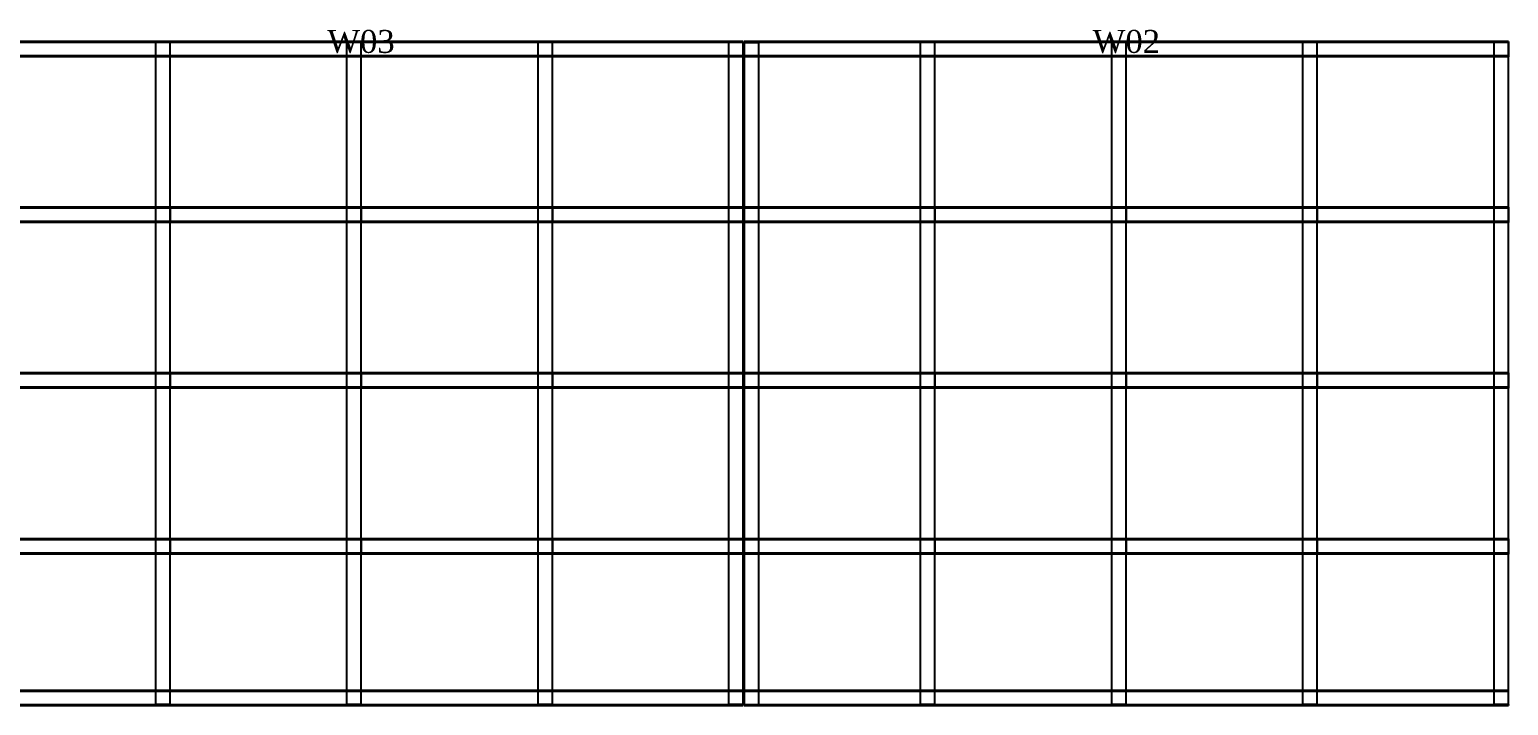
# Model space of a CAD drawing. Extents: x 0 to 11400, y -7633 to 0.
# Drawn here: x 6759 to 11400, y -7633 to -5513 of the extents above; entities that cross this region are included whole.
import ezdxf
from ezdxf.enums import TextEntityAlignment as Align

# ---------------------------------------------------------------- set-up
doc = ezdxf.new("R2010")
doc.units = 0
doc.layers.add('LCAD_Roof', color=3, linetype='Continuous')
doc.layers.add('LCAD_Text', color=6, linetype='Continuous')
doc.styles.add('Style1', font='TIMES.TTF')

msp = doc.modelspace()

# ---------------------------------------------------------------- linework, layer by layer
at = {"layer": 'LCAD_Roof'}
for p, q in [((8998, -5550), (6600, -5550)), ((8998, -5553.197443), (6600, -5553.197443)), ((7200, -5550), (7155, -5550)), ((7155, -7630), (7155, -5550)), ((7200, -5553.197443), (7155, -5553.197443)), ((7155, -7633.197443), (7155, -5553.197443)), ((7200, -5550), (7200, -5553.197443)), ((7200, -7630), (7200, -5550)), ((7200, -7633.197443), (7200, -5553.197443)), ((7800, -5550), (7755, -5550)), ((7755, -7630), (7755, -5550)), ((7800, -5553.197443), (7755, -5553.197443)), ((7755, -7633.197443), (7755, -5553.197443)), ((7800, -5550), (7800, -5553.197443)), ((7800, -7630), (7800, -5550)), ((7800, -7633.197443), (7800, -5553.197443)), ((8400, -5550), (8355, -5550)), ((8355, -7630), (8355, -5550)), ((8400, -5553.197443), (8355, -5553.197443)), ((8355, -7633.197443), (8355, -5553.197443)), ((8400, -5550), (8400, -5553.197443)), ((8400, -7630), (8400, -5550)), ((8400, -7633.197443), (8400, -5553.197443)), ((8998, -5550), (8953, -5550)), ((8953, -7630), (8953, -5550)), ((8998, -5553.197443), (8953, -5553.197443)), ((8953, -7633.197443), (8953, -5553.197443)), ((8998, -5550), (8998, -5553.197443)), ((8998, -5550), (8998, -5594.964043)), ((8998, -5550), (8998, -5553.197443)), ((8998, -7630), (8998, -5550)), ((8998, -5553.197443), (8998, -5598.161486)), ((8998, -7633.197443), (8998, -5553.197443)), ((9002, -5550), (9002, -5553.197443)), ((9002, -5550), (9002, -7630)), ((9002, -5550), (9047, -5550)), ((9002, -5550), (9002, -5553.197443)), ((11400, -5550), (9002, -5550)), ((9002, -5550), (9002, -5594.964043)), ((9002, -5553.197443), (9002, -7633.197443)), ((9002, -5553.197443), (9047, -5553.197443)), ((11400, -5553.197443), (9002, -5553.197443)), ((9002, -5553.197443), (9002, -5598.161486)), ((9047, -5550), (9047, -7630)), ((9047, -5553.197443), (9047, -7633.197443)), ((9600, -5550), (9555, -5550)), ((9555, -7630), (9555, -5550)), ((9600, -5553.197443), (9555, -5553.197443)), ((9555, -7633.197443), (9555, -5553.197443)), ((9600, -5550), (9600, -5553.197443)), ((9600, -7630), (9600, -5550)), ((9600, -7633.197443), (9600, -5553.197443)), ((10200, -5550), (10155, -5550)), ((10155, -7630), (10155, -5550)), ((10200, -5553.197443), (10155, -5553.197443)), ((10155, -7633.197443), (10155, -5553.197443)), ((10200, -5550), (10200, -5553.197443)), ((10200, -7630), (10200, -5550)), ((10200, -7633.197443), (10200, -5553.197443)), ((10800, -5550), (10755, -5550)), ((10755, -7630), (10755, -5550)), ((10800, -5553.197443), (10755, -5553.197443)), ((10755, -7633.197443), (10755, -5553.197443)), ((10800, -5550), (10800, -5553.197443)), ((10800, -7630), (10800, -5550)), ((10800, -7633.197443), (10800, -5553.197443)), ((11400, -5550), (11355, -5550)), ((11355, -7630), (11355, -5550)), ((11400, -5553.197443), (11355, -5553.197443)), ((11355, -7633.197443), (11355, -5553.197443)), ((11400, -5550), (11400, -5553.197443)), ((11400, -7630), (11400, -5550)), ((11400, -5550), (11400, -5553.197443)), ((11400, -5550), (11400, -5594.964043)), ((11400, -7633.197443), (11400, -5553.197443)), ((11400, -5553.197443), (11400, -5598.161486)), ((8998, -5594.964043), (6600, -5594.964043)), ((8998, -5598.161486), (6600, -5598.161486)), ((11400, -5594.964043), (9002, -5594.964043)), ((11400, -5598.161486), (9002, -5598.161486)), ((7200, -6070), (6600, -6070)), ((7200, -6073.197443), (6600, -6073.197443)), ((7200, -6070), (7200, -6073.197443)), ((7200, -6070), (7200, -6114.964043)), ((7200, -6070), (7200, -6073.197443)), ((7800, -6070), (7200, -6070)), ((7200, -6070), (7200, -6114.964043)), ((7200, -6073.197443), (7200, -6118.161486)), ((7800, -6073.197443), (7200, -6073.197443)), ((7200, -6073.197443), (7200, -6118.161486)), ((7800, -6070), (7800, -6073.197443)), ((8400, -6070), (7800, -6070)), ((7800, -6070), (7800, -6114.964043)), ((7800, -6070), (7800, -6073.197443)), ((7800, -6070), (7800, -6114.964043)), ((8400, -6073.197443), (7800, -6073.197443)), ((7800, -6073.197443), (7800, -6118.161486)), ((7800, -6073.197443), (7800, -6118.161486)), ((8400, -6070), (8400, -6073.197443)), ((8998, -6070), (8400, -6070)), ((8400, -6070), (8400, -6114.964043)), ((8400, -6070), (8400, -6073.197443)), ((8400, -6070), (8400, -6114.964043)), ((8998, -6073.197443), (8400, -6073.197443)), ((8400, -6073.197443), (8400, -6118.161486)), ((8400, -6073.197443), (8400, -6118.161486)), ((8998, -6070), (8998, -6073.197443)), ((8998, -6070), (8998, -6114.964043)), ((8998, -6073.197443), (8998, -6118.161486)), ((9002, -6070), (9002, -6073.197443)), ((9600, -6070), (9002, -6070)), ((9002, -6070), (9002, -6114.964043)), ((9600, -6073.197443), (9002, -6073.197443)), ((9002, -6073.197443), (9002, -6118.161486)), ((9600, -6070), (9600, -6073.197443)), ((9600, -6070), (9600, -6114.964043)), ((9600, -6070), (9600, -6073.197443)), ((10200, -6070), (9600, -6070)), ((9600, -6070), (9600, -6114.964043)), ((9600, -6073.197443), (9600, -6118.161486)), ((10200, -6073.197443), (9600, -6073.197443)), ((9600, -6073.197443), (9600, -6118.161486)), ((10200, -6070), (10200, -6073.197443)), ((10800, -6070), (10200, -6070)), ((10200, -6070), (10200, -6114.964043)), ((10200, -6070), (10200, -6073.197443)), ((10200, -6070), (10200, -6114.964043)), ((10800, -6073.197443), (10200, -6073.197443)), ((10200, -6073.197443), (10200, -6118.161486)), ((10200, -6073.197443), (10200, -6118.161486)), ((10800, -6070), (10800, -6073.197443)), ((11400, -6070), (10800, -6070)), ((10800, -6070), (10800, -6114.964043)), ((10800, -6070), (10800, -6073.197443)), ((10800, -6070), (10800, -6114.964043)), ((11400, -6073.197443), (10800, -6073.197443)), ((10800, -6073.197443), (10800, -6118.161486)), ((10800, -6073.197443), (10800, -6118.161486)), ((11400, -6070), (11400, -6073.197443)), ((11400, -6070), (11400, -6114.964043)), ((11400, -6073.197443), (11400, -6118.161486)), ((7200, -6114.964043), (6600, -6114.964043)), ((7200, -6118.161486), (6600, -6118.161486)), ((7800, -6114.964043), (7200, -6114.964043)), ((7800, -6118.161486), (7200, -6118.161486)), ((8400, -6114.964043), (7800, -6114.964043)), ((8400, -6118.161486), (7800, -6118.161486)), ((8998, -6114.964043), (8400, -6114.964043)), ((8998, -6118.161486), (8400, -6118.161486)), ((9600, -6114.964043), (9002, -6114.964043)), ((9600, -6118.161486), (9002, -6118.161486)), ((10200, -6114.964043), (9600, -6114.964043)), ((10200, -6118.161486), (9600, -6118.161486)), ((10800, -6114.964043), (10200, -6114.964043)), ((10800, -6118.161486), (10200, -6118.161486)), ((11400, -6114.964043), (10800, -6114.964043)), ((11400, -6118.161486), (10800, -6118.161486)), ((7200, -6590), (6600, -6590)), ((7200, -6590), (7200, -6593.197443)), ((7200, -6590), (7200, -6634.964043)), ((7200, -6590), (7200, -6593.197443)), ((7800, -6590), (7200, -6590)), ((7200, -6590), (7200, -6634.964043)), ((7800, -6590), (7800, -6593.197443)), ((8400, -6590), (7800, -6590)), ((7800, -6590), (7800, -6634.964043)), ((7800, -6590), (7800, -6593.197443)), ((7800, -6590), (7800, -6634.964043)), ((8400, -6590), (8400, -6593.197443)), ((8998, -6590), (8400, -6590)), ((8400, -6590), (8400, -6634.964043)), ((8400, -6590), (8400, -6593.197443)), ((8400, -6590), (8400, -6634.964043)), ((8998, -6590), (8998, -6593.197443)), ((8998, -6590), (8998, -6634.964043)), ((9002, -6590), (9002, -6593.197443)), ((9600, -6590), (9002, -6590)), ((9002, -6590), (9002, -6634.964043)), ((9600, -6590), (9600, -6593.197443)), ((9600, -6590), (9600, -6634.964043)), ((9600, -6590), (9600, -6593.197443)), ((10200, -6590), (9600, -6590)), ((9600, -6590), (9600, -6634.964043)), ((10200, -6590), (10200, -6593.197443)), ((10800, -6590), (10200, -6590)), ((10200, -6590), (10200, -6634.964043)), ((10200, -6590), (10200, -6593.197443)), ((10200, -6590), (10200, -6634.964043)), ((10800, -6590), (10800, -6593.197443)), ((11400, -6590), (10800, -6590)), ((10800, -6590), (10800, -6634.964043)), ((10800, -6590), (10800, -6593.197443)), ((10800, -6590), (10800, -6634.964043)), ((11400, -6590), (11400, -6593.197443)), ((11400, -6590), (11400, -6634.964043)), ((7200, -6593.197443), (6600, -6593.197443)), ((7200, -6634.964043), (6600, -6634.964043)), ((7200, -6593.197443), (7200, -6638.161486)), ((7800, -6593.197443), (7200, -6593.197443)), ((7200, -6593.197443), (7200, -6638.161486)), ((7800, -6634.964043), (7200, -6634.964043)), ((8400, -6593.197443), (7800, -6593.197443)), ((7800, -6593.197443), (7800, -6638.161486)), ((7800, -6593.197443), (7800, -6638.161486)), ((8400, -6634.964043), (7800, -6634.964043)), ((8998, -6593.197443), (8400, -6593.197443)), ((8400, -6593.197443), (8400, -6638.161486)), ((8400, -6593.197443), (8400, -6638.161486)), ((8998, -6634.964043), (8400, -6634.964043)), ((8998, -6593.197443), (8998, -6638.161486)), ((9600, -6593.197443), (9002, -6593.197443)), ((9002, -6593.197443), (9002, -6638.161486)), ((9600, -6634.964043), (9002, -6634.964043)), ((9600, -6593.197443), (9600, -6638.161486)), ((10200, -6593.197443), (9600, -6593.197443)), ((9600, -6593.197443), (9600, -6638.161486)), ((10200, -6634.964043), (9600, -6634.964043)), ((10800, -6593.197443), (10200, -6593.197443)), ((10200, -6593.197443), (10200, -6638.161486)), ((10200, -6593.197443), (10200, -6638.161486)), ((10800, -6634.964043), (10200, -6634.964043)), ((11400, -6593.197443), (10800, -6593.197443)), ((10800, -6593.197443), (10800, -6638.161486)), ((10800, -6593.197443), (10800, -6638.161486)), ((11400, -6634.964043), (10800, -6634.964043)), ((11400, -6593.197443), (11400, -6638.161486)), ((7200, -6638.161486), (6600, -6638.161486)), ((7800, -6638.161486), (7200, -6638.161486)), ((8400, -6638.161486), (7800, -6638.161486)), ((8998, -6638.161486), (8400, -6638.161486)), ((9600, -6638.161486), (9002, -6638.161486)), ((10200, -6638.161486), (9600, -6638.161486)), ((10800, -6638.161486), (10200, -6638.161486)), ((11400, -6638.161486), (10800, -6638.161486)), ((7200, -7110), (6600, -7110)), ((7200, -7113.197443), (6600, -7113.197443)), ((7200, -7110), (7200, -7113.197443)), ((7200, -7110), (7200, -7154.964043)), ((7200, -7110), (7200, -7113.197443)), ((7800, -7110), (7200, -7110)), ((7200, -7110), (7200, -7154.964043)), ((7200, -7113.197443), (7200, -7158.161486)), ((7800, -7113.197443), (7200, -7113.197443)), ((7200, -7113.197443), (7200, -7158.161486)), ((7800, -7110), (7800, -7113.197443)), ((8400, -7110), (7800, -7110)), ((7800, -7110), (7800, -7154.964043)), ((7800, -7110), (7800, -7113.197443)), ((7800, -7110), (7800, -7154.964043)), ((8400, -7113.197443), (7800, -7113.197443)), ((7800, -7113.197443), (7800, -7158.161486)), ((7800, -7113.197443), (7800, -7158.161486)), ((8400, -7110), (8400, -7113.197443)), ((8998, -7110), (8400, -7110)), ((8400, -7110), (8400, -7154.964043)), ((8400, -7110), (8400, -7113.197443)), ((8400, -7110), (8400, -7154.964043)), ((8998, -7113.197443), (8400, -7113.197443)), ((8400, -7113.197443), (8400, -7158.161486)), ((8400, -7113.197443), (8400, -7158.161486)), ((8998, -7110), (8998, -7113.197443)), ((8998, -7110), (8998, -7154.964043)), ((8998, -7113.197443), (8998, -7158.161486)), ((9002, -7110), (9002, -7113.197443)), ((9600, -7110), (9002, -7110)), ((9002, -7110), (9002, -7154.964043)), ((9600, -7113.197443), (9002, -7113.197443)), ((9002, -7113.197443), (9002, -7158.161486)), ((9600, -7110), (9600, -7113.197443)), ((10200, -7110), (9600, -7110)), ((9600, -7110), (9600, -7154.964043)), ((9600, -7110), (9600, -7113.197443)), ((9600, -7110), (9600, -7154.964043)), ((10200, -7113.197443), (9600, -7113.197443)), ((9600, -7113.197443), (9600, -7158.161486)), ((9600, -7113.197443), (9600, -7158.161486)), ((10200, -7110), (10200, -7113.197443)), ((10800, -7110), (10200, -7110)), ((10200, -7110), (10200, -7154.964043)), ((10200, -7110), (10200, -7113.197443)), ((10200, -7110), (10200, -7154.964043)), ((10800, -7113.197443), (10200, -7113.197443)), ((10200, -7113.197443), (10200, -7158.161486)), ((10200, -7113.197443), (10200, -7158.161486)), ((10800, -7110), (10800, -7113.197443)), ((11400, -7110), (10800, -7110)), ((10800, -7110), (10800, -7154.964043)), ((10800, -7110), (10800, -7113.197443)), ((10800, -7110), (10800, -7154.964043)), ((11400, -7113.197443), (10800, -7113.197443)), ((10800, -7113.197443), (10800, -7158.161486)), ((10800, -7113.197443), (10800, -7158.161486)), ((11400, -7110), (11400, -7113.197443)), ((11400, -7110), (11400, -7154.964043)), ((11400, -7113.197443), (11400, -7158.161486)), ((7200, -7154.964043), (6600, -7154.964043)), ((7200, -7158.161486), (6600, -7158.161486)), ((7800, -7154.964043), (7200, -7154.964043)), ((7800, -7158.161486), (7200, -7158.161486)), ((8400, -7154.964043), (7800, -7154.964043)), ((8400, -7158.161486), (7800, -7158.161486)), ((8998, -7154.964043), (8400, -7154.964043)), ((8998, -7158.161486), (8400, -7158.161486)), ((9600, -7154.964043), (9002, -7154.964043)), ((9600, -7158.161486), (9002, -7158.161486)), ((10200, -7154.964043), (9600, -7154.964043)), ((10200, -7158.161486), (9600, -7158.161486)), ((10800, -7154.964043), (10200, -7154.964043)), ((10800, -7158.161486), (10200, -7158.161486)), ((11400, -7154.964043), (10800, -7154.964043)), ((11400, -7158.161486), (10800, -7158.161486)), ((6600, -7585.035957), (8998, -7585.035957)), ((6600, -7588.2334), (8998, -7588.2334)), ((8998, -7630), (8998, -7585.035957)), ((8998, -7633.197443), (8998, -7588.2334)), ((9002, -7630), (9002, -7585.035957)), ((9002, -7585.035957), (11400, -7585.035957)), ((9002, -7633.197443), (9002, -7588.2334)), ((9002, -7588.2334), (11400, -7588.2334)), ((11400, -7630), (11400, -7585.035957)), ((11400, -7633.197443), (11400, -7588.2334)), ((6600, -7630), (8998, -7630)), ((6600, -7633.197443), (8998, -7633.197443)), ((7200, -7630), (7155, -7630)), ((7200, -7633.197443), (7155, -7633.197443)), ((7200, -7630), (7200, -7633.197443)), ((7800, -7630), (7755, -7630)), ((7800, -7633.197443), (7755, -7633.197443)), ((7800, -7630), (7800, -7633.197443)), ((8400, -7630), (8355, -7630)), ((8400, -7633.197443), (8355, -7633.197443)), ((8400, -7630), (8400, -7633.197443)), ((8998, -7630), (8953, -7630)), ((8998, -7633.197443), (8953, -7633.197443)), ((8998, -7630), (8998, -7633.197443)), ((8998, -7630), (8998, -7633.197443)), ((9002, -7630), (9002, -7633.197443)), ((9002, -7630), (9047, -7630)), ((9002, -7630), (9002, -7633.197443)), ((9002, -7630), (11400, -7630)), ((9002, -7633.197443), (9047, -7633.197443)), ((9002, -7633.197443), (11400, -7633.197443)), ((9600, -7630), (9555, -7630)), ((9600, -7633.197443), (9555, -7633.197443)), ((9600, -7630), (9600, -7633.197443)), ((10200, -7630), (10155, -7630)), ((10200, -7633.197443), (10155, -7633.197443)), ((10200, -7630), (10200, -7633.197443)), ((10800, -7630), (10755, -7630)), ((10800, -7633.197443), (10755, -7633.197443)), ((10800, -7630), (10800, -7633.197443)), ((11400, -7630), (11355, -7630)), ((11400, -7633.197443), (11355, -7633.197443)), ((11400, -7630), (11400, -7633.197443)), ((11400, -7630), (11400, -7633.197443))]:
    msp.add_line(p, q, dxfattribs=at)

# ---------------------------------------------------------------- texts
at = {"layer": 'LCAD_Text', "style": 'Style1'}
for s, p in [('W03', (7799, -5550)), ('W02', (10201, -5550))]:
    msp.add_text(s, height=72, dxfattribs=at).set_placement(p, align=Align.MIDDLE)

doc.saveas('drawing.dxf')
